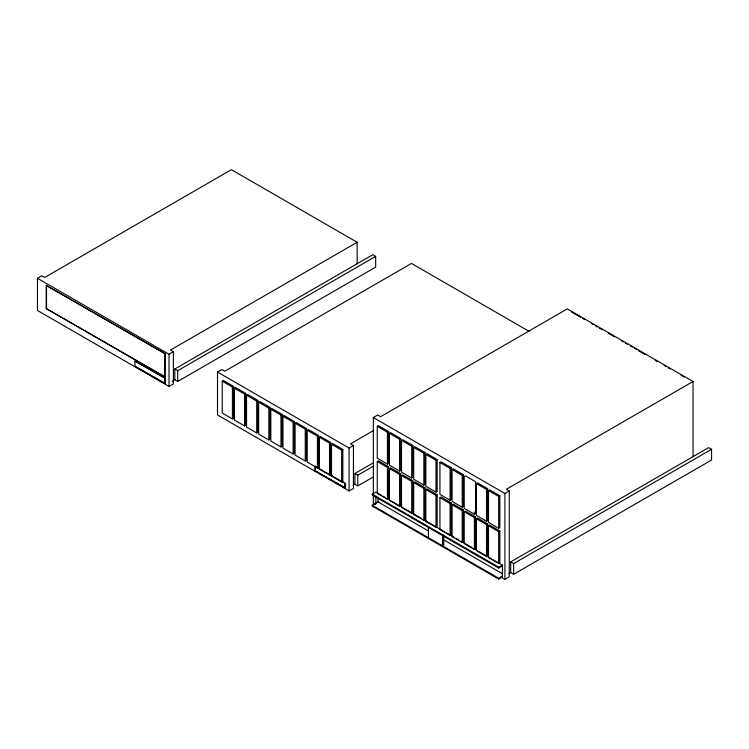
<?xml version="1.0" encoding="UTF-8"?>
<svg xmlns="http://www.w3.org/2000/svg" width="749" height="749" viewBox="0 0 749 749"><rect width="100%" height="100%" fill="white"/><g stroke="black" fill="none" stroke-linecap="round" stroke-linejoin="round"><path stroke-width="1.12" d="M357.151 242.273L170.472 350.055L173.375 351.74L173.375 383.928L169.012 386.447L37.45 310.489L37.45 278.291L41.804 275.772L44.715 277.458L231.394 169.667L357.151 242.273L357.151 263.742M46.223 285.416L165.155 353.743L164.864 377.056L46.223 308.56L46.223 285.416L165.155 353.743M46.223 308.56L165.155 376.887M134.951 361.102L165.155 378.208L164.864 383.572L134.951 366.298L134.951 361.102L165.155 378.208M134.951 366.298L165.155 383.404M37.45 278.291L169.012 354.249L173.375 351.74M174.826 379.743L174.826 369.004L372.749 254.735L375.661 256.411L375.661 267.14L177.728 381.419L174.826 379.743L172.214 381.25M174.826 369.004L177.728 370.68L375.661 256.411M373.742 430.422L350.532 443.829L353.434 445.505L353.434 488.432L349.071 490.941L217.51 414.983L217.51 372.056L221.863 369.547L224.775 371.223L411.463 263.433L529.169 331.395M222.247 381.185L223.408 380.511L233.576 386.381L233.576 418.242L232.415 418.906L222.247 413.036L222.247 381.185L232.415 387.046L233.576 386.381M234.39 388.188L235.551 387.523L245.719 393.384L245.719 425.245L244.558 425.919L234.39 420.049L234.39 388.188L244.558 394.058L245.719 393.384M246.533 395.2L247.694 394.526L257.853 400.397L257.853 432.257L256.692 432.922L246.533 427.061L246.533 395.2L256.692 401.071L257.853 400.397M258.667 402.204L259.828 401.539L269.996 407.409L269.996 439.26L268.835 439.935L258.667 434.064L258.667 402.204L268.835 408.074L269.996 407.409M270.81 409.216L271.971 408.542L282.139 414.412L282.139 446.273L280.978 446.947L270.81 441.077L270.81 409.216L280.978 415.086L282.139 414.412M282.953 416.229L284.114 415.555L294.273 421.425L294.273 453.285L293.112 453.95L282.953 448.089L282.953 416.229L293.112 422.09L294.273 421.425M295.087 423.232L296.248 422.567L306.416 428.428L306.416 460.289L305.255 460.963L295.087 455.092L295.087 423.232L305.255 429.102L306.416 428.428M307.23 430.244L308.391 429.57L318.559 435.441L318.559 467.301L317.398 467.975L307.23 462.105L307.23 430.244L317.398 436.115L318.559 435.441M319.374 437.257L320.535 436.583L330.693 442.453L330.693 474.314L329.532 474.978L319.374 469.108L319.374 437.257L329.532 443.118L330.693 442.453M375.361 504.536L373.339 503.375L373.339 417.521L377.702 415.002L380.604 416.678L567.293 308.897L693.05 381.503L693.05 456.618M331.507 444.26L332.668 443.595L342.836 449.456L342.836 481.317L341.675 481.991L331.507 476.121L331.507 444.26L341.675 450.13L342.836 449.456M377.262 426.321L378.423 425.647L388.591 431.518L388.591 463.378L387.43 464.052L377.262 458.182L377.262 426.321L387.43 432.192L388.591 431.518M217.51 372.056L349.071 448.014L353.434 445.505M345.214 483.377L315.011 466.271L315.011 470.803L345.214 487.899L345.214 483.377L342.218 481.644M389.405 433.334L390.566 432.66L400.734 438.53L400.734 470.391L399.563 471.055L389.405 465.185L389.405 433.334L399.563 439.195L400.734 438.53M401.539 440.337L402.7 439.672L412.868 445.533L412.868 477.394L411.707 478.068L401.539 472.198L401.539 440.337L411.707 446.207L412.868 445.533M372.936 477.169L357.788 485.914L354.886 484.238L354.886 473.508L373.114 462.976M377.262 461.534L378.423 460.86L388.591 466.73L388.591 498.591L387.43 499.265L377.262 493.394L377.262 461.534L387.43 467.404L388.591 466.73M354.886 473.508L357.788 475.184L372.936 466.44M413.682 447.35L414.843 446.676L425.011 452.546L425.011 484.406L423.85 485.08L413.682 479.21L413.682 447.35L423.85 453.22L425.011 452.546M315.011 470.803L345.214 487.899M353.144 485.24L354.886 484.238M389.405 468.546L390.566 467.872L400.734 473.743L400.734 505.603L399.563 506.268L389.405 500.407L389.405 468.546L399.563 474.417L400.734 473.743M425.825 454.353L426.986 453.688L437.154 459.558L437.154 491.419L435.984 492.084L425.825 486.213L425.825 454.353L435.984 460.223L437.154 459.558M401.539 475.549L402.7 474.885L412.868 480.755L412.868 512.606L411.707 513.28L401.539 507.41L401.539 475.549L411.707 481.42L412.868 480.755M502.364 565.954L498.74 568.051L372.253 495.033L372.253 494.19L375.886 492.093L380.941 495.014M439.935 462.507L441.095 461.833L451.263 467.704L451.263 499.564L450.102 500.238L439.935 494.368L439.935 462.507L450.102 468.378L451.263 467.704M493.263 559.859L502.364 565.12L502.364 577.02L498.74 579.117L372.253 506.099L372.253 505.257L378.058 501.905L428.653 531.116M413.682 482.562L414.843 481.888L425.011 487.758L425.011 519.619L423.85 520.293L413.682 514.423L413.682 482.562L423.85 488.432L425.011 487.758M452.078 469.52L453.239 468.846L463.406 474.716L463.406 506.577L462.245 507.242L452.078 501.371L452.078 469.52L462.245 475.381L463.406 474.716M425.825 489.574L426.986 488.9L437.154 494.771L437.154 526.631L435.984 527.296L425.825 521.426L425.825 489.574L435.984 495.435L437.154 494.771M439.935 497.72L441.095 497.046L451.263 502.916L451.263 534.777L450.102 535.451L439.935 529.58L439.935 497.72L450.102 503.59L451.263 502.916M476.355 483.536L477.516 482.862L487.683 488.732L487.683 520.592L486.522 521.257L476.355 515.396L476.355 483.536L486.522 489.406L487.683 488.732M452.078 504.732L453.239 504.058L463.406 509.929L463.406 541.789L462.245 542.454L452.078 536.584L452.078 504.732L462.245 510.593L463.406 509.929M488.498 490.539L489.659 489.874L499.826 495.744L499.826 527.596L498.665 528.27L488.498 522.399L488.498 490.539L498.665 496.409L499.826 495.744M464.221 511.736L465.382 511.071L475.549 516.932L475.549 548.792L474.379 549.466L464.221 543.596L464.221 511.736L474.379 517.606L475.549 516.932M693.05 381.503L506.361 489.284L509.264 490.96L509.264 576.814L504.91 579.333L500.856 576.992M373.339 417.521L504.91 493.479L509.264 490.96M474.379 514.254L475.549 513.58L475.549 481.719L465.382 475.858L464.221 476.523L464.221 508.384L474.379 514.254L474.379 511.979M476.355 518.748L477.516 518.074L487.683 523.944L487.683 555.805L486.522 556.479L476.355 550.609L476.355 518.748L486.522 524.618L487.683 523.944M442.556 545.843L443.717 545.169L443.717 534.945M488.498 525.751L489.659 525.086L499.826 530.957L499.826 562.817L498.665 563.482L488.498 557.612L488.498 525.751L498.665 531.621L499.826 530.957M372.253 494.19L498.74 567.218L502.364 565.12M510.715 572.62L510.715 561.89L708.648 447.621L711.55 449.297L711.55 460.026L513.617 574.296L510.715 572.62L508.974 573.631M510.715 561.89L513.617 563.566L711.55 449.297M372.253 505.257L498.74 578.284L502.364 576.187M571.571 312.043L573.912 313.391M574.698 313.84L580.634 317.267M582.61 318.409L584.595 319.551M591.523 323.559L593.498 324.701M595.474 325.843L597.468 326.995M599.462 328.137L602.449 329.869M608.422 333.314L614.395 336.769M621.37 340.786L623.365 341.937M625.359 343.089L627.344 344.24M630.33 345.963L632.325 347.115M634.319 348.266L636.313 349.418M638.307 350.569L645.273 354.586M655.235 360.344L657.229 361.486M664.194 365.512L666.189 366.664M668.183 367.815L670.177 368.967M681.131 375.286L684.118 377.019M382.964 496.184L384.986 497.355M387.018 498.525L421.415 518.383M423.438 519.553L444.691 531.818M446.713 532.988L453.8 537.08M455.823 538.25L458.856 540.001M460.878 541.171L472.01 547.594M474.033 548.764L477.066 550.515M479.098 551.685L491.232 558.688M442.818 539.289L502.523 573.762M317.295 467.254L319.289 468.406M330.253 474.744L332.247 475.887M513.617 563.566L513.617 574.296M504.91 493.479L504.91 579.333M498.665 496.409L498.665 528.27M498.665 531.621L498.665 563.482M498.74 567.218L498.74 568.051M498.74 578.284L498.74 579.117M486.522 489.406L486.522 521.257M486.522 524.618L486.522 556.479M474.379 517.606L474.379 549.466M462.245 475.381L462.245 507.242M462.245 510.593L462.245 542.454M450.102 468.378L450.102 500.238M450.102 503.59L450.102 535.451M442.556 534.777L442.556 546.686M435.984 460.223L435.984 492.084M435.984 495.435L435.984 527.296M428.437 526.631L428.437 538.531M423.85 453.22L423.85 485.08M423.85 488.432L423.85 520.293M411.707 446.207L411.707 478.068M411.707 481.42L411.707 513.28M399.563 439.195L399.563 471.055M399.563 474.417L399.563 506.268M387.43 432.192L387.43 464.052M387.43 467.404L387.43 499.265M378.058 497.355L378.058 501.905M375.886 497.476L375.886 504.002M357.788 475.184L357.788 485.914M349.071 448.014L349.071 490.941M344.924 483.545L344.924 488.067M341.675 450.13L341.675 481.991M329.532 443.118L329.532 474.978M317.398 436.115L317.398 467.975M315.301 466.103L315.301 470.634M305.255 429.102L305.255 460.963M293.112 422.09L293.112 453.95M280.978 415.086L280.978 446.947M268.835 408.074L268.835 439.935M256.692 401.071L256.692 432.922M244.558 394.058L244.558 425.919M232.415 387.046L232.415 418.906M177.728 370.68L177.728 381.419M169.012 354.249L169.012 386.447M164.864 353.912L164.864 377.056M164.864 378.376L164.864 383.572M46.513 285.247L46.513 308.391"/></g></svg>
